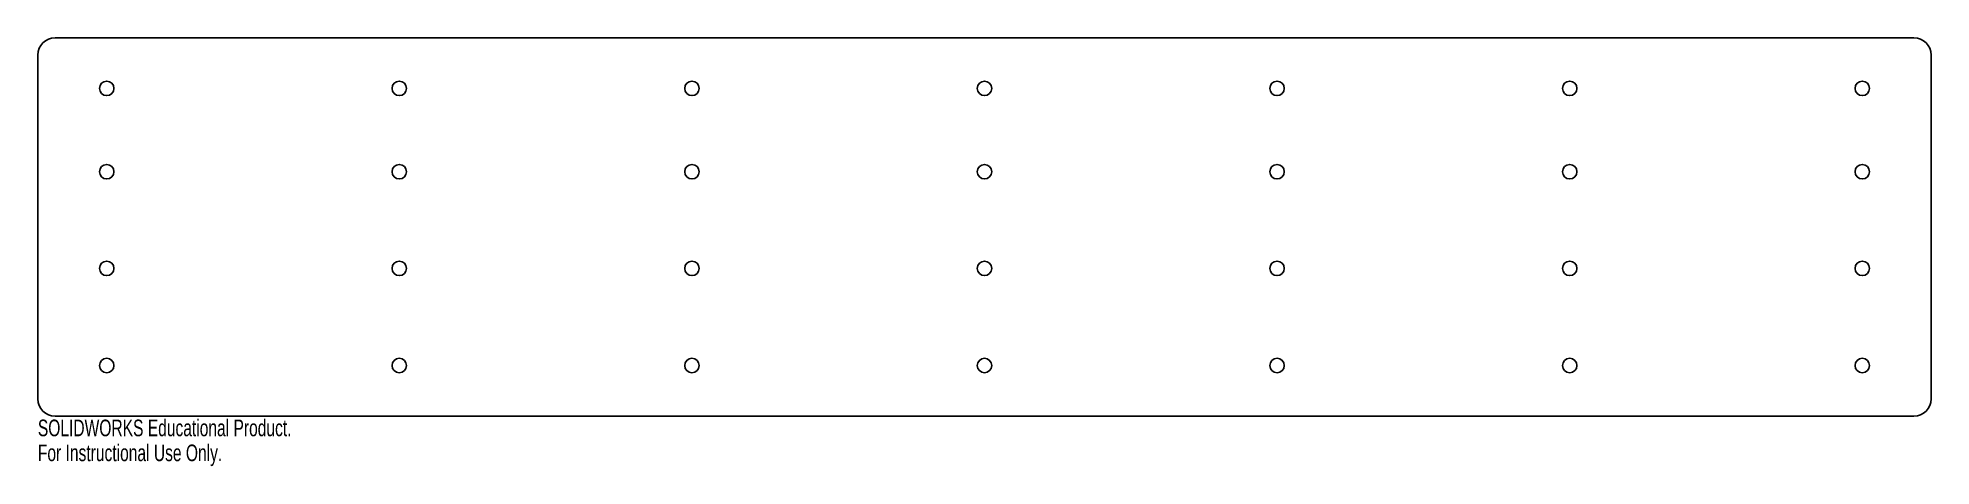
# Model space of a CAD drawing. Header units: millimetres. Extents: x -275 to 275, y -70 to 55.
import ezdxf

# ---------------------------------------------------------------- set-up
doc = ezdxf.new("R2010")
doc.units = ezdxf.units.MM
doc.styles.add('SLDTEXTSTYLE0', font='TXT', dxfattribs={"width": 0.7})

msp = doc.modelspace()

# ---------------------------------------------------------------- linework, layer by layer
at = {"color": 7, "linetype": 'Continuous', "lineweight": 25}
for p, q in [((270, 55), (-270, 55)), ((-275, 50), (-275, -50)), ((275, -50), (275, 50)), ((-270, -55), (270, -55))]:
    msp.add_line(p, q, dxfattribs=at)
for centre in [(-255, 40.3), (-170, 40.3), (-85, 40.3), (0, 40.3), (85, 40.3), (170, 40.3), (255, 40.3), (-255, 16.07), (-170, 16.07), (-85, 16.07), (0, 16.07), (85, 16.07), (170, 16.07), (255, 16.07), (-255, -12.04), (-170, -12.04), (-85, -12.04), (0, -12.04), (85, -12.04), (170, -12.04), (255, -12.04), (-255, -40.3), (-170, -40.3), (-85, -40.3), (0, -40.3), (85, -40.3), (170, -40.3), (255, -40.3)]:
    msp.add_circle(centre, 2.1, dxfattribs=at)
for centre, start, end in [((-270, 50), 90, 180), ((270, 50), 0, 90), ((-270, -50), 180, 270), ((270, -50), 270, 0)]:
    msp.add_arc(centre, 5, start, end, dxfattribs=at)

# ---------------------------------------------------------------- texts
at = {"color": 7, "linetype": 'Continuous', "char_height": 4.8336, "attachment_point": 1, "style": 'SLDTEXTSTYLE0'}
for s, insert in [('SOLIDWORKS Educational Product.', (-275, -56.02)), ('For Instructional Use Only.', (-275, -63.27))]:
    msp.add_mtext(s, dxfattribs=dict(at, insert=insert))

doc.saveas('drawing.dxf')
